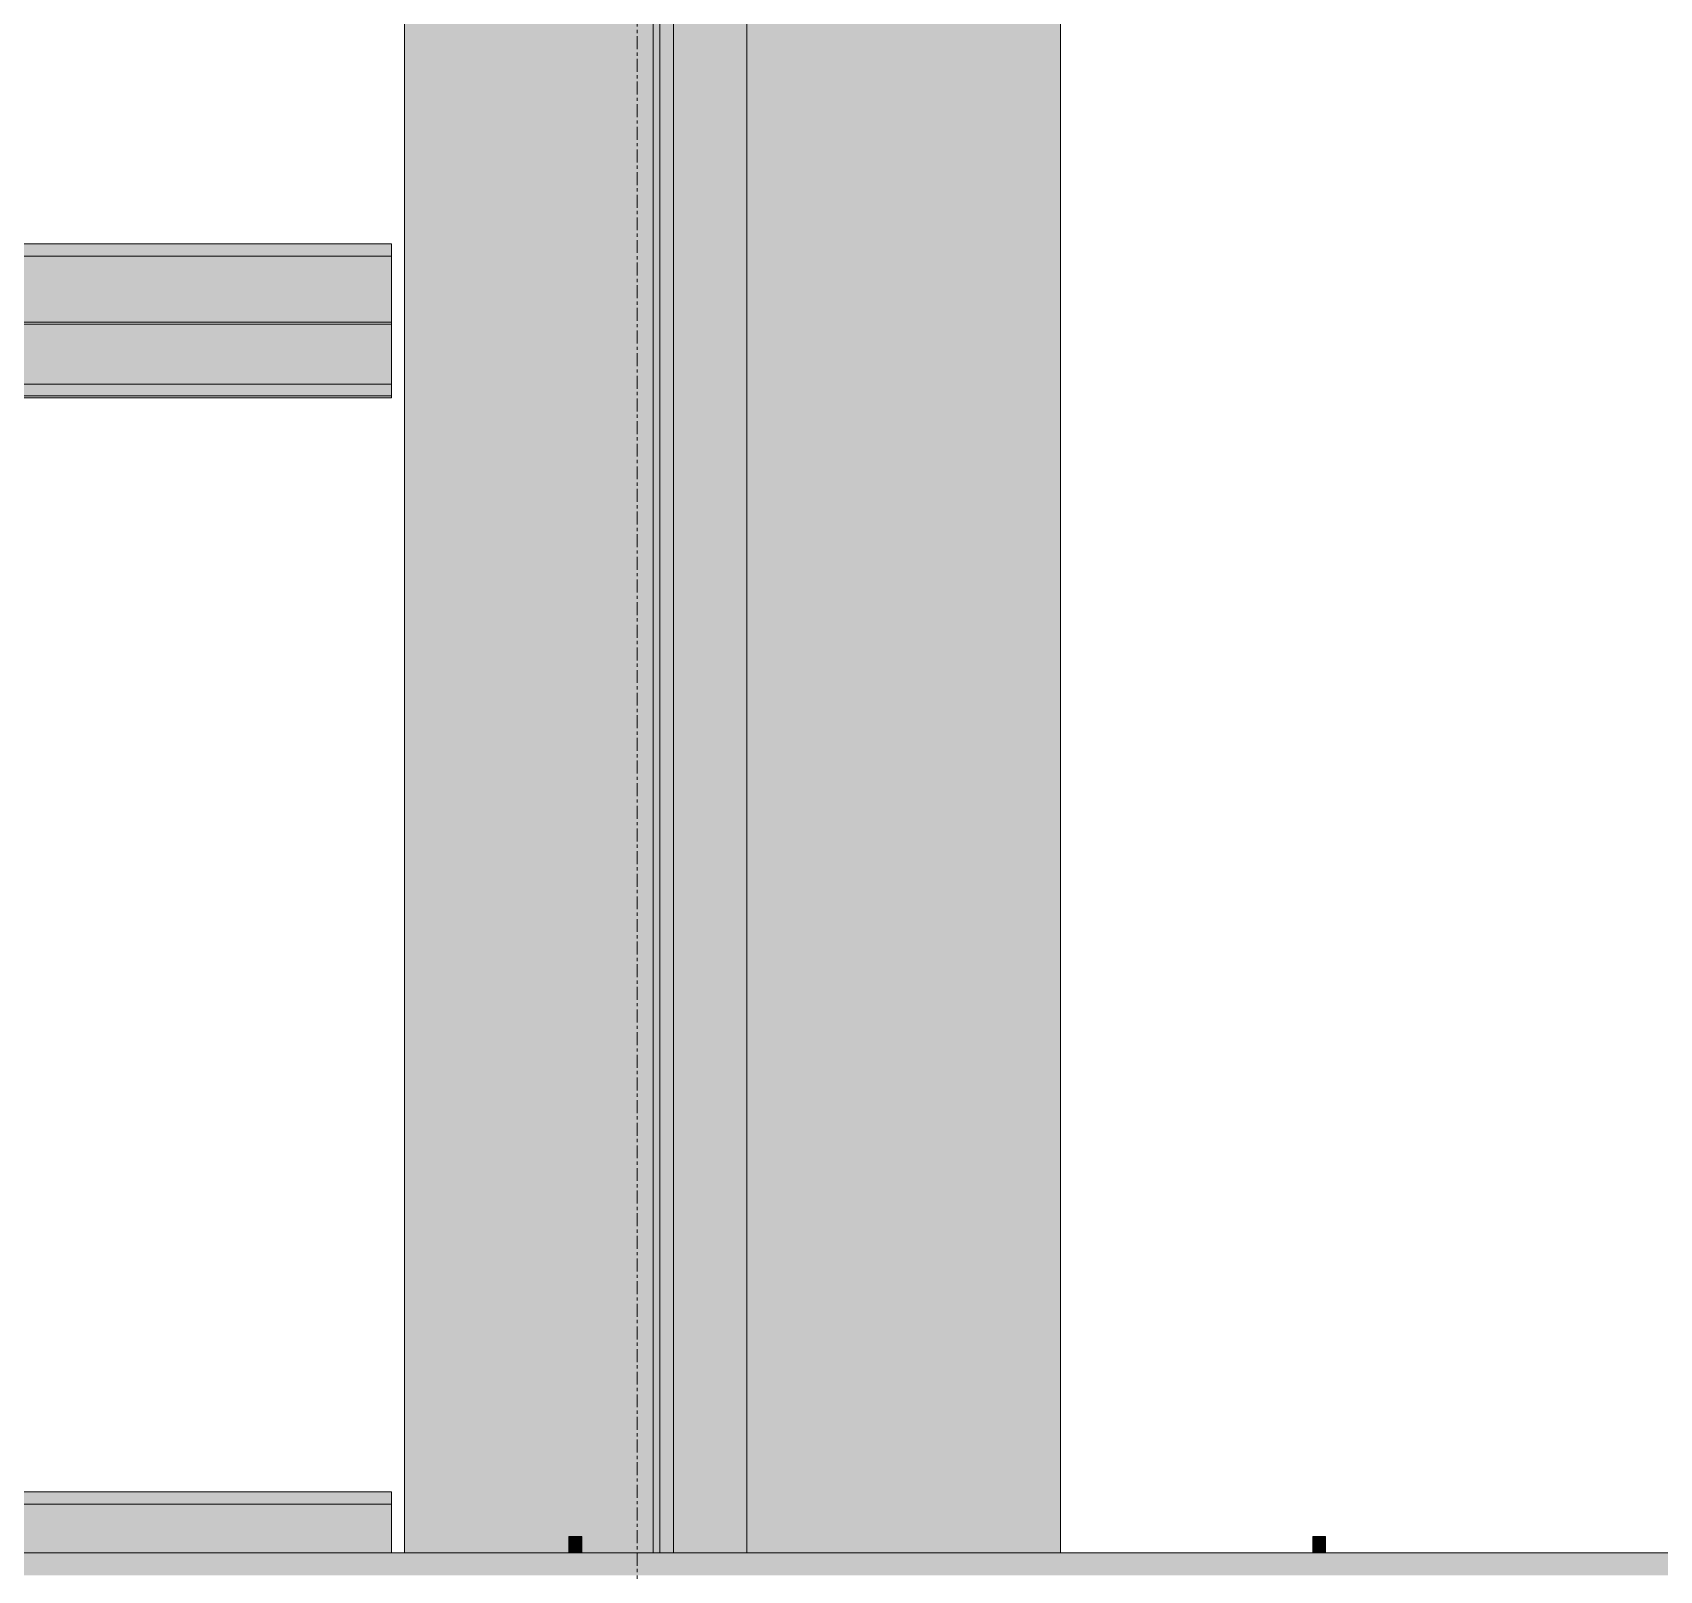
# Model space of a CAD drawing. Header units: inches. Extents: x 20426 to 92531, y -195 to 750.
# Drawn here: x 27900.8 to 27963.7, y 241.4 to 300.9 of the extents above; entities that cross this region are included whole.
import ezdxf

# ---------------------------------------------------------------- set-up
doc = ezdxf.new("R2010")
doc.units = ezdxf.units.IN
doc.header["$MEASUREMENT"] = 0
doc.linetypes.add('Grid Line 1_2_', pattern=[0.875, 0.5, -0.125, 0.125, -0.125])
for name, color, linetype, lineweight in [('A-GLAZ-CWMG', 51, 'Continuous', 9), ('G-IMPT', 8, 'Continuous', 9), ('L-SITE-WALL', 31, 'Continuous', 13), ('M-EQPM', 50, 'Continuous', 9), ('S-BEAM', 12, 'Continuous', 9), ('S-COLS', 52, 'Continuous', 9), ('S-GRID', 1, 'Continuous', 9)]:
    doc.layers.add(name, color=color, linetype=linetype, lineweight=lineweight)

# ---------------------------------------------------------------- blocks, each defined once
blk = doc.blocks.new('Girt_Z - 8_D-757207-Elevation - South')
at = {"layer": 'S-BEAM'}
h = blk.add_hatch(color=256, dxfattribs=at)
h.paths.add_polyline_path([(25949.144, 244), (25971.39, 244), (25971.39, 244.482), (25890.946, 244.482), (25890.946, 244), (25914.586, 244)], flags=0)
h.paths.add_polyline_path([(24774.172, 244), (25830.802, 244), (25830.802, 244.482), (22795.772, 244.482), (22795.772, 244), (24765.533, 244)], flags=0)
h = blk.add_hatch(color=256, dxfattribs=at)
h.paths.add_polyline_path([(25707.238, 241.633), (25830.802, 241.633), (25830.802, 244), (22795.772, 244), (22795.772, 241.633), (25672.68, 241.633)], flags=0)
h.paths.add_polyline_path([(25925.063, 241.633), (25925.063, 242.125), (25971.39, 242.125), (25971.39, 244), (25890.946, 244), (25890.946, 241.633), (25914.586, 241.633)], flags=0)
for p, q in [((25890.946, 244.482), (25971.39, 244.482)), ((25971.39, 244.482), (25971.39, 244)), ((25890.946, 244), (25971.39, 244)), ((25971.39, 244), (25971.39, 242.125))]:
    blk.add_line(p, q, dxfattribs=at)
blk = doc.blocks.new('Girt_Z - 8_D-V30-Elevation - South')
at = {"layer": 'S-BEAM'}
for points in [[(25949.144, 292.25), (25971.39, 292.25), (25971.39, 292.732), (22795.772, 292.732), (22795.772, 292.25), (25931.865, 292.25)], [(25949.144, 289.883), (25971.39, 289.883), (25971.39, 292.25), (22795.772, 292.25), (22795.772, 289.883), (25931.865, 289.883)], [(25003.119, 289.695), (25971.39, 289.72), (25971.39, 289.883), (22795.772, 289.883), (22795.772, 289.695), (24998.799, 289.695)], [(25668.36, 289.62), (25971.39, 289.658), (25971.39, 289.695), (22795.772, 289.658), (22795.772, 289.62), (25666.2, 289.62)], [(25949.144, 287.301), (25971.39, 287.301), (25971.39, 289.62), (22795.772, 289.62), (22795.772, 287.301), (25931.865, 287.301)], [(25949.144, 286.852), (25971.39, 286.852), (25971.39, 287.301), (22795.772, 287.301), (22795.772, 286.852), (25931.865, 286.852)], [(25971.39, 286.768), (25971.39, 286.852), (22795.772, 286.852), (22795.772, 286.768), (25949.144, 286.768)]]:
    blk.add_hatch(color=256, dxfattribs=at).paths.add_polyline_path(points, flags=0)
for p, q in [((22795.772, 292.732), (25971.39, 292.732)), ((25971.39, 292.732), (25971.39, 292.25)), ((22795.772, 292.25), (25971.39, 292.25)), ((25971.39, 292.25), (25971.39, 289.883)), ((22795.772, 289.695), (25971.39, 289.695)), ((22795.772, 289.62), (25971.39, 289.62)), ((25971.39, 289.883), (25971.39, 289.695)), ((25971.39, 289.695), (25971.39, 289.62)), ((25971.39, 289.62), (25971.39, 287.301)), ((22795.772, 287.301), (25971.39, 287.301)), ((22795.772, 286.852), (25971.39, 286.852)), ((25971.39, 287.301), (25971.39, 286.852)), ((25971.39, 286.852), (25971.39, 286.768)), ((22795.772, 286.768), (25971.39, 286.768))]:
    blk.add_line(p, q, dxfattribs=at)
blk = doc.blocks.new('Trane - Packaged Voyager Rooftop System 12_5-25 Ton Gas-Electric Packaged Unit TAG_YHD300_ 1008114931 - PL_AY4V000072-0a482d62-fa2d-4e4c-a01b-d2dd38fd3219_dwg_Trane-YHD300-691629-Elevation - South')
at = {"layer": 'G-IMPT'}
for points in [[(25978.751, 242.125), (25978.751, 242.75), (25978.251, 242.75), (25978.251, 242.125)], [(26007.501, 242.125), (26007.501, 242.75), (26007.001, 242.75), (26007.001, 242.125)], [(26035.539, 241.25), (26046.751, 241.25), (26046.751, 242.125), (25925.063, 242.125), (25925.063, 241.25), (26026.899, 241.25)]]:
    blk.add_hatch(color=256, dxfattribs=at).paths.add_polyline_path(points, flags=0)
for p, q in [((25978.251, 242.75), (25978.251, 242.125)), ((25978.751, 242.75), (25978.251, 242.75)), ((25978.751, 242.125), (25978.751, 242.75)), ((26007.001, 242.75), (26007.501, 242.75)), ((26007.001, 242.125), (26007.001, 242.75)), ((26007.501, 242.75), (26007.501, 242.125)), ((25925.063, 242.125), (26046.751, 242.125)), ((25978.251, 242.125), (25978.751, 242.125)), ((26007.501, 242.125), (26007.001, 242.125))]:
    blk.add_line(p, q, dxfattribs=at)
blk = doc.blocks.new('Trane - Packaged Voyager Rooftop System 12_5-25 Ton Gas-Electric Packaged Unit TAG_YHD300_ 1008114931 - PL_AY4V000072-0a482d62-fa2d-4e4c-a01b-d2dd38fd3219_dwg-691626-Elevation - South')
blk.add_blockref('Trane - Packaged Voyager Rooftop System 12_5-25 Ton Gas-Electric Packaged Unit TAG_YHD300_ 1008114931 - PL_AY4V000072-0a482d62-fa2d-4e4c-a01b-d2dd38fd3219_dwg_Trane-YHD300-691629-Elevation - South', (0, 0))
blk = doc.blocks.new('Trane - Packaged Voyager Rooftop System 12_5-25 Ton Gas-Electric Packaged Unit TAG_YHD300_ 1008114931 - YHD300-691637-Elevation - South')
blk.add_blockref('Trane - Packaged Voyager Rooftop System 12_5-25 Ton Gas-Electric Packaged Unit TAG_YHD300_ 1008114931 - PL_AY4V000072-0a482d62-fa2d-4e4c-a01b-d2dd38fd3219_dwg-691626-Elevation - South', (0, 0))
blk = doc.blocks.new('Rectangular Mullion - Profile_Polycarbonate_right-752683-Elevation - South')
at = {"layer": 'A-GLAZ-CWMG'}
for points in [[(25981.508, 242.125), (25981.758, 242.125), (25981.758, 328.826), (25981.64, 328.826), (25981.64, 328.597), (25981.508, 328.597), (25981.508, 245.165)], [(25981.758, 242.125), (25982.296, 242.125), (25982.296, 328.826), (25981.758, 328.826), (25981.758, 245.165)], [(25985.13, 242.125), (25985.13, 328.826), (25982.296, 328.826), (25982.296, 242.125), (25983.702, 242.125)]]:
    blk.add_hatch(color=256, dxfattribs=at).paths.add_polyline_path(points, flags=0)
for p, q in [((25981.64, 328.826), (25981.758, 328.826)), ((25981.758, 328.826), (25982.296, 328.826)), ((25981.758, 242.125), (25981.758, 328.826)), ((25982.296, 328.826), (25985.13, 328.826)), ((25982.296, 242.125), (25982.296, 328.826)), ((25985.13, 242.125), (25985.13, 328.826)), ((25981.508, 242.125), (25981.508, 325.992))]:
    blk.add_line(p, q, dxfattribs=at)

msp = doc.modelspace()

# ---------------------------------------------------------------- hatches: boundary and pattern name
at = {"layer": 'L-SITE-WALL'}
msp.add_hatch(color=256, dxfattribs=at).paths.add_polyline_path([(27928.454, 242.125), (27940.579, 242.125), (27940.579, 337.335), (27928.454, 337.335), (27928.454, 245.165)], flags=0)
at = {"layer": 'S-COLS'}
h = msp.add_hatch(color=256, dxfattribs=at)
h.paths.add_polyline_path([(27933.214, 36), (27933.214, 45.518), (27926.339, 45.518), (27926.339, 36)], flags=0)
h.paths.add_polyline_path([(27924.089, 36), (27924.339, 36), (27924.339, 45.518), (27924.089, 45.518)], flags=0)
h.paths.add_polyline_path([(27924.339, 48.555), (27924.339, 93.768), (27924.089, 93.768), (27924.089, 48.555)], flags=0)
h.paths.add_polyline_path([(27933.214, 48.555), (27933.214, 93.768), (27926.339, 93.768), (27926.339, 48.555)], flags=0)
h.paths.add_polyline_path([(27924.339, 96.805), (27924.339, 98), (27924.089, 98), (27924.089, 96.805)], flags=0)
h.paths.add_polyline_path([(27915.214, 144.75), (27918.014, 144.75), (27918.014, 145), (27915.214, 145)], flags=0)
h.paths.add_polyline_path([(27922.075, 242.125), (27924.832, 242.125), (27924.832, 325.204), (27915.214, 325.204), (27915.214, 242.125), (27921.575, 242.125), (27921.575, 242.75), (27922.075, 242.75)], flags=0)
h.paths.add_polyline_path([(27915.214, 328.826), (27923.464, 328.826), (27923.464, 337.335), (27915.214, 337.335), (27915.214, 335.84)], flags=0)
h.paths.add_polyline_path([(27928.454, 328.826), (27928.454, 337.335), (27924.964, 337.335), (27924.964, 328.826), (27928.392, 328.826)], flags=0)

# ---------------------------------------------------------------- linework, layer by layer
at = {"layer": 'L-SITE-WALL'}
msp.add_line((27940.579, 337.335), (27940.579, 242.125), dxfattribs=at)
at = {"layer": 'S-COLS'}
msp.add_line((27915.214, 242.125), (27915.214, 325.204), dxfattribs=at)
at = {"layer": 'S-GRID', "linetype": 'Grid Line 1_2_'}
msp.add_line((27924.214, -132), (27924.214, 573.765), dxfattribs=at)

# ---------------------------------------------------------------- block references
at = {"layer": 'A-GLAZ-CWMG'}
msp.add_blockref('Rectangular Mullion - Profile_Polycarbonate_right-752683-Elevation - South', (1943.324, 0), dxfattribs=at)
at = {"layer": 'M-EQPM'}
msp.add_blockref('Trane - Packaged Voyager Rooftop System 12_5-25 Ton Gas-Electric Packaged Unit TAG_YHD300_ 1008114931 - YHD300-691637-Elevation - South', (1943.324, 0), dxfattribs=at)
at = {"layer": 'S-BEAM'}
for name in ['Girt_Z - 8_D-V30-Elevation - South', 'Girt_Z - 8_D-757207-Elevation - South']:
    msp.add_blockref(name, (1943.324, 0), dxfattribs=at)

doc.saveas('drawing.dxf')
